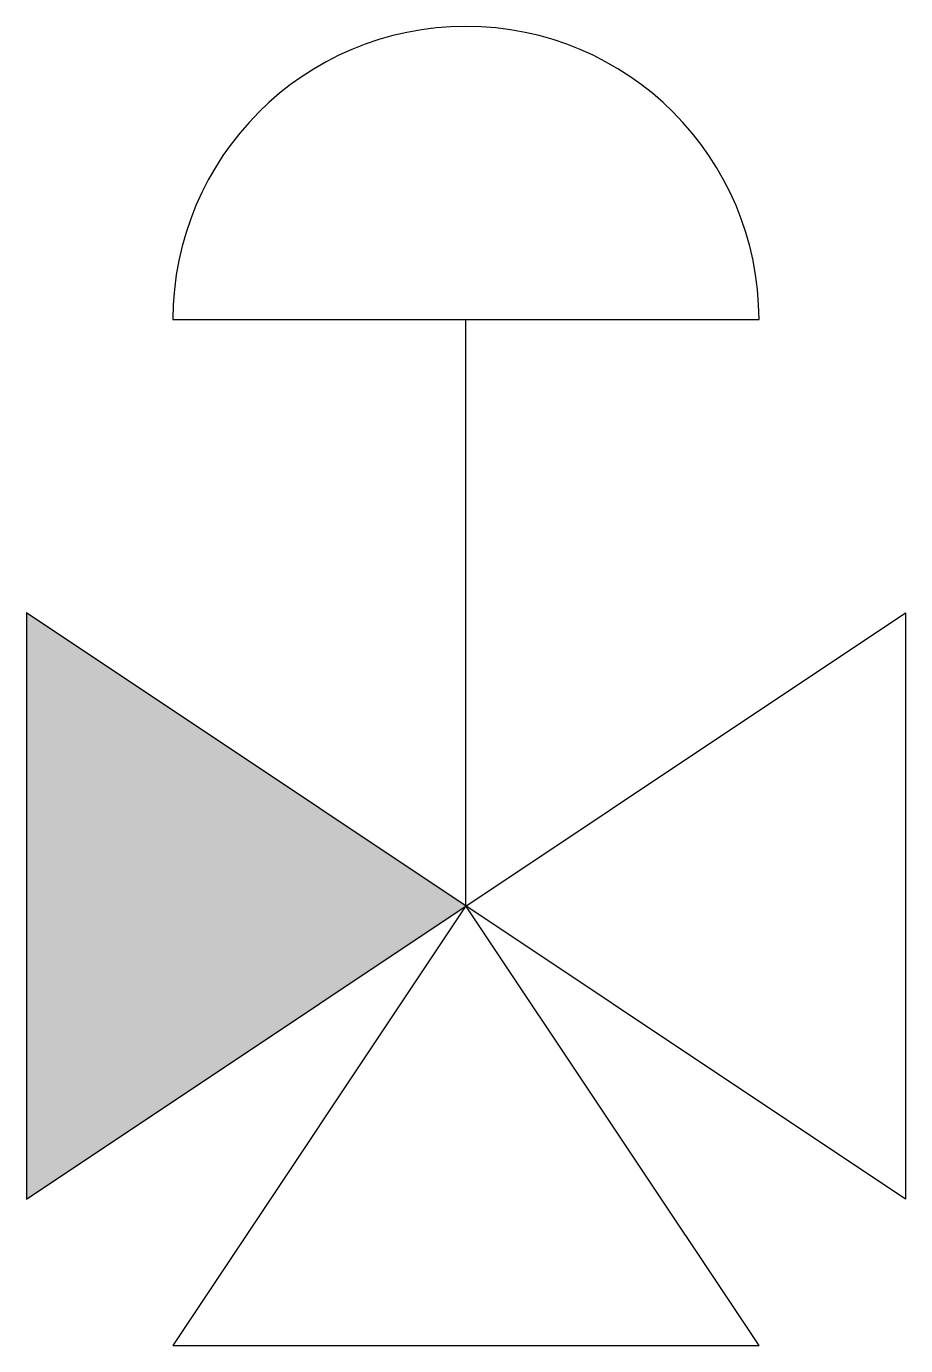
# Model space of a CAD drawing. Extents: x -1150.931 to -1150.814, y -685.241 to -685.065.
import ezdxf

# ---------------------------------------------------------------- set-up
doc = ezdxf.new("R2010")
doc.units = 0
doc.header["$LTSCALE"] = 96
doc.header["$MEASUREMENT"] = 0
doc.layers.get('0').update_dxf_attribs({"linetype": 'CONTINUOUS'})

msp = doc.modelspace()

# ---------------------------------------------------------------- linework, layer by layer
for p, q in [((-1150.91119, -685.10396), (-1150.83306, -685.10396)), ((-1150.87213, -685.18209), (-1150.87213, -685.10396)), ((-1150.81353, -685.22115), (-1150.93072, -685.14302)), ((-1150.93072, -685.22115), (-1150.81353, -685.14302)), ((-1150.93072, -685.14302), (-1150.93072, -685.22115)), ((-1150.81353, -685.14302), (-1150.81353, -685.22115)), ((-1150.87213, -685.18209), (-1150.91119, -685.24068)), ((-1150.83306, -685.24068), (-1150.87213, -685.18209)), ((-1150.91119, -685.24068), (-1150.83306, -685.24068))]:
    msp.add_line(p, q)
msp.add_arc((-1150.87213, -685.10396), 0.03906, 0, 180)
msp.add_solid([(-1150.93072, -685.14302), (-1150.93072, -685.22115), (-1150.93072, -685.14302), (-1150.87213, -685.18209)])

doc.saveas('drawing.dxf')
